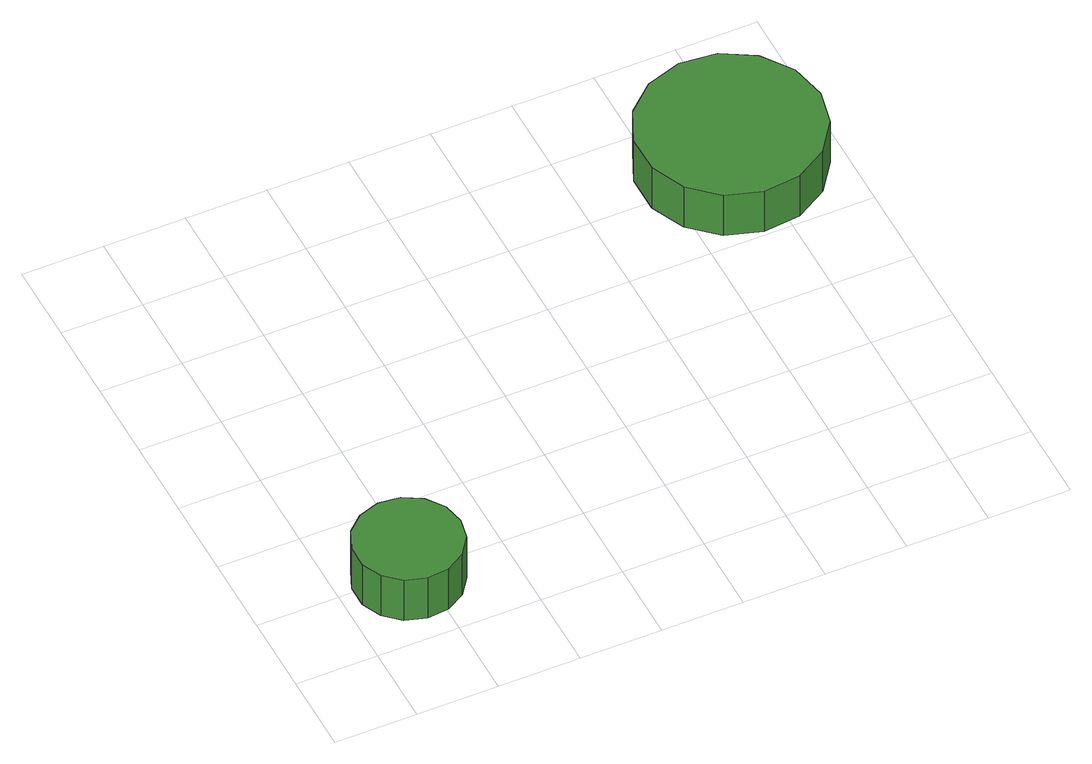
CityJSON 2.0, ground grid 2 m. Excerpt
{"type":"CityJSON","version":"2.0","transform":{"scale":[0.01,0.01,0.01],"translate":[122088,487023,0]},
"CityObjects":{
"tree1":{"type":"SolitaryVegetationObject","attributes":{"function":"something"},"geometry":[{"type":"MultiSurface","lod":"1","boundaries":[[[0,1,2,3,4,5,6,7,8,9,10,11,12,13,14]],[[15,16,17,18,19,20,21,22,23,24,25,26,27,28,29]],[[0,29,28,1]],[[1,28,27,2]],[[2,27,26,3]],[[3,26,25,4]],[[4,25,24,5]],[[5,24,23,6]],[[6,23,22,7]],[[7,22,21,8]],[[8,21,20,9]],[[9,20,19,10]],[[10,19,18,11]],[[11,18,17,12]],[[12,17,16,13]],[[13,16,15,14]],[[14,15,29,0]]]}]},
"tree2":{"type":"SolitaryVegetationObject","attributes":{"function":"something"},"geometry":[{"type":"MultiSurface","lod":"1","boundaries":[[[30,31,32,33,34,35,36,37,38,39,40,41,42,43,44]],[[45,46,47,48,49,50,51,52,53,54,55,56,57,58,59]],[[30,59,58,31]],[[31,58,57,32]],[[32,57,56,33]],[[33,56,55,34]],[[34,55,54,35]],[[35,54,53,36]],[[36,53,52,37]],[[37,52,51,38]],[[38,51,50,39]],[[39,50,49,40]],[[40,49,48,41]],[[41,48,47,42]],[[42,47,46,43]],[[43,46,45,44]],[[44,45,59,30]]]}]}
},
"vertices":[
[293,185,189],[282,237,189],[250,281,189],[204,307,189],[150,313,189],[99,296,189],[60,261,189],[38,212,189],[38,158,189],[60,109,189],[99,73,189],[150,57,189],[204,62,189],[250,89,189],[282,132,189],[282,132,62],[250,89,62],[204,62,62],[150,57,62],[99,73,62],[60,109,62],[38,158,62],[38,212,62],[60,261,62],[99,296,62],[150,313,62],[204,307,62],[250,281,62],[282,237,62],[293,185,62],
[1575,1022,197],[1556,1112,197],[1502,1186,197],[1423,1232,197],[1332,1241,197],[1245,1213,197],[1177,1152,197],[1139,1068,197],[1139,977,197],[1177,893,197],[1245,832,197],[1332,804,197],[1423,813,197],[1502,859,197],[1556,933,197],[1556,933,70],[1502,859,70],[1423,813,70],[1332,804,70],[1245,832,70],[1177,893,70],[1139,977,70],[1139,1068,70],[1177,1152,70],[1245,1213,70],[1332,1241,70],[1423,1232,70],[1502,1186,70],[1556,1112,70],[1575,1022,70]
]}
